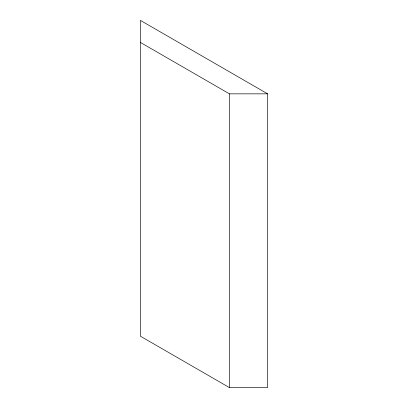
<?xml version="1.0" encoding="UTF-8"?>
<svg xmlns="http://www.w3.org/2000/svg" width="408" height="408" viewBox="0 0 408 408"><rect width="100%" height="100%" fill="white"/><g stroke="black" fill="none" stroke-linecap="round" stroke-linejoin="round"><path stroke-width="0.61" d="M140.398 42.432L229.439 93.84L267.602 93.84L267.602 387.6L229.439 387.6L140.398 336.192L140.398 20.4L267.602 93.84M229.439 93.84L229.439 387.6"/></g></svg>
